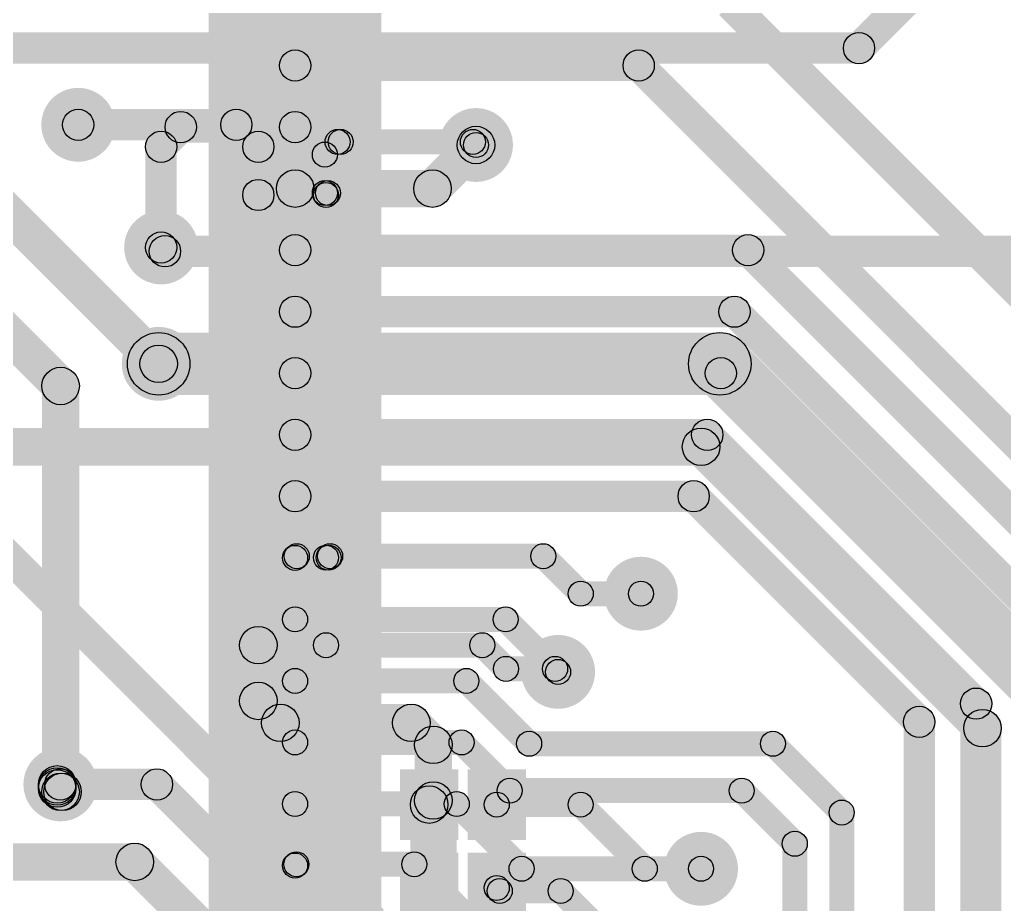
# Model space of a CAD drawing. Header units: millimetres. Extents: x -1.37 to 1.18, y -0.07 to 2.63.
# Drawn here: x 0.223 to 0.538, y 1.0056 to 1.2886 of the extents above; entities that cross this region are included whole.
import ezdxf

# ---------------------------------------------------------------- set-up
doc = ezdxf.new("R2010")
doc.units = ezdxf.units.MM
doc.header["$MEASUREMENT"] = 0
for name, color, linetype in [('BottomLayer', 5, 'Continuous'), ('BottomPaste', 16, 'Continuous'), ('BottomSolder', 6, 'Continuous'), ('TopLayer', 1, 'Continuous'), ('TopPaste', 8, 'Continuous'), ('TopSolder', 216, 'Continuous'), ('ViaHoleLayer', 16, 'Continuous')]:
    doc.layers.add(name, color=color, linetype=linetype)

# ---------------------------------------------------------------- blocks, each defined once
blk = doc.blocks.new('R___0201_B_15')
at = {"layer": 'BottomLayer'}
for points in [[(-0.01614, 0.00728), (-0.00551, 0.00728), (-0.00551, -0.00728), (-0.01614, -0.00728)], [(0.00551, 0.00728), (0.01614, 0.00728), (0.01614, -0.00728), (0.00551, -0.00728)]]:
    blk.add_hatch(color=5, dxfattribs=at).paths.add_polyline_path(points)
at = {"layer": 'BottomPaste'}
for points in [[(-0.01614, 0.00728), (-0.00551, 0.00728), (-0.00551, -0.00728), (-0.01614, -0.00728)], [(0.00551, 0.00728), (0.01614, 0.00728), (0.01614, -0.00728), (0.00551, -0.00728)]]:
    blk.add_hatch(color=16, dxfattribs=at).paths.add_polyline_path(points)
at = {"layer": 'BottomSolder'}
for points in [[(-0.02014, 0.01128), (-0.00151, 0.01128), (-0.00151, -0.01128), (-0.02014, -0.01128)], [(0.00151, 0.01128), (0.02014, 0.01128), (0.02014, -0.01128), (0.00151, -0.01128)]]:
    blk.add_hatch(color=6, dxfattribs=at).paths.add_polyline_path(points)
blk = doc.blocks.new('R___0201_B_17')
at = {"layer": 'BottomLayer'}
for points in [[(-0.01614, 0.00728), (-0.00551, 0.00728), (-0.00551, -0.00728), (-0.01614, -0.00728)], [(0.00551, 0.00728), (0.01614, 0.00728), (0.01614, -0.00728), (0.00551, -0.00728)]]:
    blk.add_hatch(color=5, dxfattribs=at).paths.add_polyline_path(points)
at = {"layer": 'BottomPaste'}
for points in [[(-0.01614, 0.00728), (-0.00551, 0.00728), (-0.00551, -0.00728), (-0.01614, -0.00728)], [(0.00551, 0.00728), (0.01614, 0.00728), (0.01614, -0.00728), (0.00551, -0.00728)]]:
    blk.add_hatch(color=16, dxfattribs=at).paths.add_polyline_path(points)
at = {"layer": 'BottomSolder'}
for points in [[(-0.02014, 0.01128), (-0.00151, 0.01128), (-0.00151, -0.01128), (-0.02014, -0.01128)], [(0.00151, 0.01128), (0.02014, 0.01128), (0.02014, -0.01128), (0.00151, -0.01128)]]:
    blk.add_hatch(color=6, dxfattribs=at).paths.add_polyline_path(points)
blk = doc.blocks.new('R___0201_B_21')
at = {"layer": 'BottomLayer'}
for points in [[(-0.01614, 0.00728), (-0.00551, 0.00728), (-0.00551, -0.00728), (-0.01614, -0.00728)], [(0.00551, 0.00728), (0.01614, 0.00728), (0.01614, -0.00728), (0.00551, -0.00728)]]:
    blk.add_hatch(color=5, dxfattribs=at).paths.add_polyline_path(points)
at = {"layer": 'BottomPaste'}
for points in [[(-0.01614, 0.00728), (-0.00551, 0.00728), (-0.00551, -0.00728), (-0.01614, -0.00728)], [(0.00551, 0.00728), (0.01614, 0.00728), (0.01614, -0.00728), (0.00551, -0.00728)]]:
    blk.add_hatch(color=16, dxfattribs=at).paths.add_polyline_path(points)
at = {"layer": 'BottomSolder'}
for points in [[(-0.02014, 0.01128), (-0.00151, 0.01128), (-0.00151, -0.01128), (-0.02014, -0.01128)], [(0.00151, 0.01128), (0.02014, 0.01128), (0.02014, -0.01128), (0.00151, -0.01128)]]:
    blk.add_hatch(color=6, dxfattribs=at).paths.add_polyline_path(points)
blk = doc.blocks.new('R___0201_B_23')
at = {"layer": 'BottomLayer'}
for points in [[(-0.01614, 0.00728), (-0.00551, 0.00728), (-0.00551, -0.00728), (-0.01614, -0.00728)], [(0.00551, 0.00728), (0.01614, 0.00728), (0.01614, -0.00728), (0.00551, -0.00728)]]:
    blk.add_hatch(color=5, dxfattribs=at).paths.add_polyline_path(points)
at = {"layer": 'BottomPaste'}
for points in [[(-0.01614, 0.00728), (-0.00551, 0.00728), (-0.00551, -0.00728), (-0.01614, -0.00728)], [(0.00551, 0.00728), (0.01614, 0.00728), (0.01614, -0.00728), (0.00551, -0.00728)]]:
    blk.add_hatch(color=16, dxfattribs=at).paths.add_polyline_path(points)
at = {"layer": 'BottomSolder'}
for points in [[(-0.02014, 0.01128), (-0.00151, 0.01128), (-0.00151, -0.01128), (-0.02014, -0.01128)], [(0.00151, 0.01128), (0.02014, 0.01128), (0.02014, -0.01128), (0.00151, -0.01128)]]:
    blk.add_hatch(color=6, dxfattribs=at).paths.add_polyline_path(points)
blk = doc.blocks.new('R___0201_B_43')
at = {"layer": 'BottomLayer'}
for points in [[(-0.01614, 0.00728), (-0.00551, 0.00728), (-0.00551, -0.00728), (-0.01614, -0.00728)], [(0.00551, 0.00728), (0.01614, 0.00728), (0.01614, -0.00728), (0.00551, -0.00728)]]:
    blk.add_hatch(color=5, dxfattribs=at).paths.add_polyline_path(points)
at = {"layer": 'BottomPaste'}
for points in [[(-0.01614, 0.00728), (-0.00551, 0.00728), (-0.00551, -0.00728), (-0.01614, -0.00728)], [(0.00551, 0.00728), (0.01614, 0.00728), (0.01614, -0.00728), (0.00551, -0.00728)]]:
    blk.add_hatch(color=16, dxfattribs=at).paths.add_polyline_path(points)
at = {"layer": 'BottomSolder'}
for points in [[(-0.02014, 0.01128), (-0.00151, 0.01128), (-0.00151, -0.01128), (-0.02014, -0.01128)], [(0.00151, 0.01128), (0.02014, 0.01128), (0.02014, -0.01128), (0.00151, -0.01128)]]:
    blk.add_hatch(color=6, dxfattribs=at).paths.add_polyline_path(points)
blk = doc.blocks.new('LQFP_100_78')
at = {"layer": 'TopLayer'}
for points in [[(0.2815, 0.16339), (0.32874, 0.16339), (0.32874, 0.15157), (0.2815, 0.15157)], [(0.2815, 0.1437), (0.32874, 0.1437), (0.32874, 0.13189), (0.2815, 0.13189)], [(0.2815, 0.12402), (0.32874, 0.12402), (0.32874, 0.1122), (0.2815, 0.1122)], [(0.2815, 0.10433), (0.32874, 0.10433), (0.32874, 0.09252), (0.2815, 0.09252)], [(0.2815, 0.08465), (0.32874, 0.08465), (0.32874, 0.07283), (0.2815, 0.07283)], [(0.2815, 0.06496), (0.32874, 0.06496), (0.32874, 0.05315), (0.2815, 0.05315)], [(0.2815, 0.04528), (0.32874, 0.04528), (0.32874, 0.03346), (0.2815, 0.03346)], [(0.2815, 0.02559), (0.32874, 0.02559), (0.32874, 0.01378), (0.2815, 0.01378)], [(0.2815, 0.00591), (0.32874, 0.00591), (0.32874, -0.00591), (0.2815, -0.00591)], [(0.2815, -0.01378), (0.32874, -0.01378), (0.32874, -0.02559), (0.2815, -0.02559)], [(0.2815, -0.03346), (0.32874, -0.03346), (0.32874, -0.04528), (0.2815, -0.04528)], [(0.2815, -0.05315), (0.32874, -0.05315), (0.32874, -0.06496), (0.2815, -0.06496)], [(0.2815, -0.07283), (0.32874, -0.07283), (0.32874, -0.08465), (0.2815, -0.08465)], [(0.2815, -0.09252), (0.32874, -0.09252), (0.32874, -0.10433), (0.2815, -0.10433)], [(0.2815, -0.1122), (0.32874, -0.1122), (0.32874, -0.12402), (0.2815, -0.12402)]]:
    blk.add_hatch(color=1, dxfattribs=at).paths.add_polyline_path(points)
at = {"layer": 'TopPaste'}
for points in [[(0.2815, 0.16339), (0.32874, 0.16339), (0.32874, 0.15157), (0.2815, 0.15157)], [(0.2815, 0.1437), (0.32874, 0.1437), (0.32874, 0.13189), (0.2815, 0.13189)], [(0.2815, 0.12402), (0.32874, 0.12402), (0.32874, 0.1122), (0.2815, 0.1122)], [(0.2815, 0.10433), (0.32874, 0.10433), (0.32874, 0.09252), (0.2815, 0.09252)], [(0.2815, 0.08465), (0.32874, 0.08465), (0.32874, 0.07283), (0.2815, 0.07283)], [(0.2815, 0.06496), (0.32874, 0.06496), (0.32874, 0.05315), (0.2815, 0.05315)], [(0.2815, 0.04528), (0.32874, 0.04528), (0.32874, 0.03346), (0.2815, 0.03346)], [(0.2815, 0.02559), (0.32874, 0.02559), (0.32874, 0.01378), (0.2815, 0.01378)], [(0.2815, 0.00591), (0.32874, 0.00591), (0.32874, -0.00591), (0.2815, -0.00591)], [(0.2815, -0.01378), (0.32874, -0.01378), (0.32874, -0.02559), (0.2815, -0.02559)], [(0.2815, -0.03346), (0.32874, -0.03346), (0.32874, -0.04528), (0.2815, -0.04528)], [(0.2815, -0.05315), (0.32874, -0.05315), (0.32874, -0.06496), (0.2815, -0.06496)], [(0.2815, -0.07283), (0.32874, -0.07283), (0.32874, -0.08465), (0.2815, -0.08465)], [(0.2815, -0.09252), (0.32874, -0.09252), (0.32874, -0.10433), (0.2815, -0.10433)], [(0.2815, -0.1122), (0.32874, -0.1122), (0.32874, -0.12402), (0.2815, -0.12402)]]:
    blk.add_hatch(color=8, dxfattribs=at).paths.add_polyline_path(points)
at = {"layer": 'TopSolder'}
for points in [[(0.2775, 0.16739), (0.33274, 0.16739), (0.33274, 0.14757), (0.2775, 0.14757)], [(0.2775, 0.1477), (0.33274, 0.1477), (0.33274, 0.12789), (0.2775, 0.12789)], [(0.2775, 0.12802), (0.33274, 0.12802), (0.33274, 0.1082), (0.2775, 0.1082)], [(0.2775, 0.10833), (0.33274, 0.10833), (0.33274, 0.08852), (0.2775, 0.08852)], [(0.2775, 0.08865), (0.33274, 0.08865), (0.33274, 0.06883), (0.2775, 0.06883)], [(0.2775, 0.06896), (0.33274, 0.06896), (0.33274, 0.04915), (0.2775, 0.04915)], [(0.2775, 0.04928), (0.33274, 0.04928), (0.33274, 0.02946), (0.2775, 0.02946)], [(0.2775, 0.02959), (0.33274, 0.02959), (0.33274, 0.00978), (0.2775, 0.00978)], [(0.2775, 0.00991), (0.33274, 0.00991), (0.33274, -0.00991), (0.2775, -0.00991)], [(0.2775, -0.00978), (0.33274, -0.00978), (0.33274, -0.02959), (0.2775, -0.02959)], [(0.2775, -0.02946), (0.33274, -0.02946), (0.33274, -0.04928), (0.2775, -0.04928)], [(0.2775, -0.04915), (0.33274, -0.04915), (0.33274, -0.06896), (0.2775, -0.06896)], [(0.2775, -0.06883), (0.33274, -0.06883), (0.33274, -0.08865), (0.2775, -0.08865)], [(0.2775, -0.08852), (0.33274, -0.08852), (0.33274, -0.10833), (0.2775, -0.10833)], [(0.2775, -0.1082), (0.33274, -0.1082), (0.33274, -0.12802), (0.2775, -0.12802)], [(0.2775, -0.12789), (0.33274, -0.12789), (0.33274, -0.1477), (0.2775, -0.1477)]]:
    blk.add_hatch(color=216, dxfattribs=at).paths.add_polyline_path(points)

msp = doc.modelspace()

# ---------------------------------------------------------------- hatches: boundary and pattern name
at = {"layer": 'BottomLayer'}
for points in [[(0.49506, 1.27599), (0.48799, 1.28306), (0.51429, 1.30936), (0.52136, 1.30229)], [(0.16553, 1.27453), (0.16553, 1.28453), (0.49153, 1.28453), (0.49153, 1.27453)], [(0.24172, 1.25), (0.24172, 1.26), (0.29232, 1.26), (0.29232, 1.25)], [(0.28878, 1.25146), (0.29585, 1.25854), (0.30288, 1.25151), (0.29581, 1.24443)], [(0.32346, 1.24264), (0.3178, 1.2483), (0.32186, 1.25236), (0.32751, 1.2467)], [(0.32569, 1.24553), (0.32569, 1.25353), (0.368, 1.25353), (0.368, 1.24553)], [(0.36517, 1.2467), (0.37083, 1.25236), (0.37183, 1.25136), (0.36617, 1.2457)], [(0.30435, 1.23253), (0.29435, 1.23253), (0.29435, 1.24797), (0.30435, 1.24797)], [(0.32463, 1.23316), (0.31663, 1.23316), (0.31663, 1.24547), (0.32463, 1.24547)], [(0.32383, 1.2297), (0.31817, 1.23536), (0.3188, 1.23598), (0.32446, 1.23033)], [(0.2647, 1.21223), (0.27177, 1.2193), (0.27301, 1.21806), (0.26594, 1.21099)], [(0.26947, 1.20953), (0.26947, 1.21953), (0.56315, 1.21953), (0.56315, 1.20953)], [(0.26747, 1.16853), (0.26747, 1.18853), (0.447, 1.18853), (0.447, 1.16853)], [(0.43993, 1.17146), (0.45407, 1.1856), (0.57307, 1.0666), (0.55893, 1.05246)], [(0.19, 1.146), (0.19, 1.158), (0.441, 1.158), (0.441, 1.146)], [(0.43676, 1.14776), (0.44524, 1.15624), (0.53527, 1.06622), (0.52678, 1.05773)], [(0.19883, 1.13046), (0.2059, 1.13754), (0.33954, 1.0039), (0.33246, 0.99683)], [(0.286, 1.07853), (0.30817, 1.07853), (0.30817, 1.129), (0.286, 1.129)], [(0.32467, 1.1137), (0.31901, 1.11936), (0.31949, 1.11983), (0.32514, 1.11417)], [(0.321, 1.11253), (0.321, 1.12053), (0.32184, 1.12053), (0.32184, 1.11253)], [(0.32231, 1.113), (0.32231, 1.121), (0.39052, 1.121), (0.39052, 1.113)], [(0.38769, 1.11417), (0.39335, 1.11983), (0.40535, 1.10783), (0.39969, 1.10217)], [(0.40252, 1.101), (0.40252, 1.109), (0.42176, 1.109), (0.42176, 1.101)], [(0.321, 1.08453), (0.321, 1.09253), (0.371, 1.09253), (0.371, 1.08453)], [(0.36817, 1.0857), (0.37383, 1.09136), (0.3814, 1.08379), (0.37574, 1.07813)], [(0.30535, 1.0707), (0.29335, 1.0707), (0.29335, 1.08853), (0.30535, 1.08853)], [(0.37857, 1.07696), (0.37857, 1.08496), (0.3943, 1.08496), (0.3943, 1.07696)], [(0.39147, 1.07813), (0.39713, 1.08379), (0.3981, 1.08282), (0.39244, 1.07716)], [(0.2951, 1.06646), (0.30359, 1.07494), (0.31062, 1.06791), (0.30213, 1.05943)], [(0.30638, 1.05767), (0.30638, 1.06967), (0.34831, 1.06967), (0.34831, 1.05767)], [(0.34406, 1.05943), (0.35255, 1.06791), (0.35958, 1.06088), (0.35109, 1.0524)], [(0.53703, 0.419), (0.52503, 0.419), (0.52503, 1.06197), (0.53703, 1.06197)], [(0.36133, 1.03886), (0.34933, 1.03886), (0.34933, 1.05664), (0.36133, 1.05664)], [(0.23076, 1.03908), (0.23924, 1.04756), (0.24095, 1.04586), (0.23246, 1.03737)], [(0.236, 1.039), (0.236, 1.049), (0.26691, 1.049), (0.26691, 1.039)], [(0.26338, 1.04046), (0.27045, 1.04754), (0.32122, 0.99676), (0.31415, 0.98969)], [(0.348, 0.943), (0.36283, 0.943), (0.36283, 1.04753), (0.348, 1.04753)], [(0.241, 1.04332), (0.229, 1.04332), (0.229, 1.044), (0.241, 1.044)], [(0.35824, 1.03329), (0.34976, 1.04177), (0.35109, 1.04311), (0.35958, 1.03462)], [(0.37565, 1.03353), (0.37565, 1.04153), (0.40247, 1.04153), (0.40247, 1.03353)], [(0.39964, 1.0347), (0.4053, 1.04036), (0.42583, 1.01983), (0.42017, 1.01417)], [(0.21581, 1.01319), (0.21581, 1.02519), (0.25981, 1.02519), (0.25981, 1.01319)], [(0.25557, 1.01495), (0.26405, 1.02343), (0.29743, 0.99005), (0.28895, 0.98157)], [(0.423, 1.013), (0.423, 1.021), (0.441, 1.021), (0.441, 1.013)], [(0.37283, 1.00803), (0.37848, 1.01369), (0.37943, 1.01274), (0.37377, 1.00709)], [(0.3766, 1.00591), (0.3766, 1.01391), (0.39609, 1.01391), (0.39609, 1.00591)], [(0.39326, 1.00709), (0.39891, 1.01274), (0.42283, 0.98883), (0.41717, 0.98317)]]:
    msp.add_hatch(color=5, dxfattribs=at).paths.add_polyline_path(points)
h = msp.add_hatch(color=5, dxfattribs=at)
edge = h.paths.add_edge_path()
edge.add_arc((0.49153, 1.27953), 0.005, 0, 360)
h = msp.add_hatch(color=5, dxfattribs=at)
edge = h.paths.add_edge_path()
edge.add_arc((0.49153, 1.27953), 0.005, 0, 360)
h = msp.add_hatch(color=5, dxfattribs=at)
edge = h.paths.add_edge_path()
edge.add_arc((0.24172, 1.255), 0.01181, 0, 360)
h = msp.add_hatch(color=5, dxfattribs=at)
edge = h.paths.add_edge_path()
edge.add_arc((0.369, 1.24853), 0.01181, 0, 360)
h = msp.add_hatch(color=5, dxfattribs=at)
edge = h.paths.add_edge_path()
edge.add_arc((0.24172, 1.255), 0.005, 0, 360)
h = msp.add_hatch(color=5, dxfattribs=at)
edge = h.paths.add_edge_path()
edge.add_arc((0.29232, 1.255), 0.005, 0, 360)
h = msp.add_hatch(color=5, dxfattribs=at)
edge = h.paths.add_edge_path()
edge.add_arc((0.29232, 1.255), 0.005, 0, 360)
h = msp.add_hatch(color=5, dxfattribs=at)
edge = h.paths.add_edge_path()
edge.add_arc((0.29935, 1.24797), 0.005, 0, 360)
h = msp.add_hatch(color=5, dxfattribs=at)
edge = h.paths.add_edge_path()
edge.add_arc((0.29935, 1.24797), 0.005, 0, 360)
h = msp.add_hatch(color=5, dxfattribs=at)
edge = h.paths.add_edge_path()
edge.add_arc((0.32469, 1.24953), 0.004, 0, 360)
h = msp.add_hatch(color=5, dxfattribs=at)
edge = h.paths.add_edge_path()
edge.add_arc((0.32569, 1.24953), 0.004, 0, 360)
h = msp.add_hatch(color=5, dxfattribs=at)
edge = h.paths.add_edge_path()
edge.add_arc((0.368, 1.24953), 0.004, 0, 360)
h = msp.add_hatch(color=5, dxfattribs=at)
edge = h.paths.add_edge_path()
edge.add_arc((0.368, 1.24953), 0.004, 0, 360)
h = msp.add_hatch(color=5, dxfattribs=at)
edge = h.paths.add_edge_path()
edge.add_arc((0.369, 1.24853), 0.004, 0, 360)
h = msp.add_hatch(color=5, dxfattribs=at)
edge = h.paths.add_edge_path()
edge.add_arc((0.32063, 1.24547), 0.004, 0, 360)
h = msp.add_hatch(color=5, dxfattribs=at)
edge = h.paths.add_edge_path()
edge.add_arc((0.32063, 1.24547), 0.004, 0, 360)
h = msp.add_hatch(color=5, dxfattribs=at)
edge = h.paths.add_edge_path()
edge.add_arc((0.29935, 1.23253), 0.005, 0, 360)
h = msp.add_hatch(color=5, dxfattribs=at)
edge = h.paths.add_edge_path()
edge.add_arc((0.32063, 1.23316), 0.004, 0, 360)
h = msp.add_hatch(color=5, dxfattribs=at)
edge = h.paths.add_edge_path()
edge.add_arc((0.321, 1.23253), 0.004, 0, 360)
h = msp.add_hatch(color=5, dxfattribs=at)
edge = h.paths.add_edge_path()
edge.add_arc((0.32163, 1.23316), 0.004, 0, 360)
h = msp.add_hatch(color=5, dxfattribs=at)
edge = h.paths.add_edge_path()
edge.add_arc((0.26824, 1.21576), 0.01181, 0, 360)
h = msp.add_hatch(color=5, dxfattribs=at)
edge = h.paths.add_edge_path()
edge.add_arc((0.26824, 1.21576), 0.005, 0, 360)
h = msp.add_hatch(color=5, dxfattribs=at)
edge = h.paths.add_edge_path()
edge.add_arc((0.26947, 1.21453), 0.005, 0, 360)
h = msp.add_hatch(color=5, dxfattribs=at)
edge = h.paths.add_edge_path()
edge.add_arc((0.26947, 1.21453), 0.005, 0, 360)
h = msp.add_hatch(color=5, dxfattribs=at)
edge = h.paths.add_edge_path()
edge.add_arc((0.26747, 1.17853), 0.01181, 0, 360)
h = msp.add_hatch(color=5, dxfattribs=at)
edge = h.paths.add_edge_path()
edge.add_arc((0.26747, 1.17853), 0.01, 0, 360)
h = msp.add_hatch(color=5, dxfattribs=at)
edge = h.paths.add_edge_path()
edge.add_arc((0.447, 1.17853), 0.01, 0, 360)
h = msp.add_hatch(color=5, dxfattribs=at)
edge = h.paths.add_edge_path()
edge.add_arc((0.447, 1.17853), 0.01, 0, 360)
h = msp.add_hatch(color=5, dxfattribs=at)
edge = h.paths.add_edge_path()
edge.add_arc((0.441, 1.152), 0.006, 0, 360)
h = msp.add_hatch(color=5, dxfattribs=at)
edge = h.paths.add_edge_path()
edge.add_arc((0.441, 1.152), 0.006, 0, 360)
h = msp.add_hatch(color=5, dxfattribs=at)
edge = h.paths.add_edge_path()
edge.add_arc((0.321, 1.11653), 0.004, 0, 360)
h = msp.add_hatch(color=5, dxfattribs=at)
edge = h.paths.add_edge_path()
edge.add_arc((0.32184, 1.11653), 0.004, 0, 360)
h = msp.add_hatch(color=5, dxfattribs=at)
edge = h.paths.add_edge_path()
edge.add_arc((0.32184, 1.11653), 0.004, 0, 360)
h = msp.add_hatch(color=5, dxfattribs=at)
edge = h.paths.add_edge_path()
edge.add_arc((0.32231, 1.117), 0.004, 0, 360)
h = msp.add_hatch(color=5, dxfattribs=at)
edge = h.paths.add_edge_path()
edge.add_arc((0.32231, 1.117), 0.004, 0, 360)
h = msp.add_hatch(color=5, dxfattribs=at)
edge = h.paths.add_edge_path()
edge.add_arc((0.39052, 1.117), 0.004, 0, 360)
h = msp.add_hatch(color=5, dxfattribs=at)
edge = h.paths.add_edge_path()
edge.add_arc((0.39052, 1.117), 0.004, 0, 360)
h = msp.add_hatch(color=5, dxfattribs=at)
edge = h.paths.add_edge_path()
edge.add_arc((0.42176, 1.105), 0.01181, 0, 360)
h = msp.add_hatch(color=5, dxfattribs=at)
edge = h.paths.add_edge_path()
edge.add_arc((0.40252, 1.105), 0.004, 0, 360)
h = msp.add_hatch(color=5, dxfattribs=at)
edge = h.paths.add_edge_path()
edge.add_arc((0.40252, 1.105), 0.004, 0, 360)
h = msp.add_hatch(color=5, dxfattribs=at)
edge = h.paths.add_edge_path()
edge.add_arc((0.42176, 1.105), 0.004, 0, 360)
h = msp.add_hatch(color=5, dxfattribs=at)
edge = h.paths.add_edge_path()
edge.add_arc((0.29935, 1.08853), 0.006, 0, 360)
h = msp.add_hatch(color=5, dxfattribs=at)
edge = h.paths.add_edge_path()
edge.add_arc((0.321, 1.08853), 0.004, 0, 360)
h = msp.add_hatch(color=5, dxfattribs=at)
edge = h.paths.add_edge_path()
edge.add_arc((0.371, 1.08853), 0.004, 0, 360)
h = msp.add_hatch(color=5, dxfattribs=at)
edge = h.paths.add_edge_path()
edge.add_arc((0.371, 1.08853), 0.004, 0, 360)
h = msp.add_hatch(color=5, dxfattribs=at)
edge = h.paths.add_edge_path()
edge.add_arc((0.39527, 1.07999), 0.01181, 0, 360)
h = msp.add_hatch(color=5, dxfattribs=at)
edge = h.paths.add_edge_path()
edge.add_arc((0.37857, 1.08096), 0.004, 0, 360)
h = msp.add_hatch(color=5, dxfattribs=at)
edge = h.paths.add_edge_path()
edge.add_arc((0.37857, 1.08096), 0.004, 0, 360)
h = msp.add_hatch(color=5, dxfattribs=at)
edge = h.paths.add_edge_path()
edge.add_arc((0.3943, 1.08096), 0.004, 0, 360)
h = msp.add_hatch(color=5, dxfattribs=at)
edge = h.paths.add_edge_path()
edge.add_arc((0.3943, 1.08096), 0.004, 0, 360)
h = msp.add_hatch(color=5, dxfattribs=at)
edge = h.paths.add_edge_path()
edge.add_arc((0.39527, 1.07999), 0.004, 0, 360)
h = msp.add_hatch(color=5, dxfattribs=at)
edge = h.paths.add_edge_path()
edge.add_arc((0.29935, 1.0707), 0.006, 0, 360)
h = msp.add_hatch(color=5, dxfattribs=at)
edge = h.paths.add_edge_path()
edge.add_arc((0.29935, 1.0707), 0.006, 0, 360)
h = msp.add_hatch(color=5, dxfattribs=at)
edge = h.paths.add_edge_path()
edge.add_arc((0.30638, 1.06367), 0.006, 0, 360)
h = msp.add_hatch(color=5, dxfattribs=at)
edge = h.paths.add_edge_path()
edge.add_arc((0.30638, 1.06367), 0.006, 0, 360)
h = msp.add_hatch(color=5, dxfattribs=at)
edge = h.paths.add_edge_path()
edge.add_arc((0.34831, 1.06367), 0.006, 0, 360)
h = msp.add_hatch(color=5, dxfattribs=at)
edge = h.paths.add_edge_path()
edge.add_arc((0.34831, 1.06367), 0.006, 0, 360)
h = msp.add_hatch(color=5, dxfattribs=at)
edge = h.paths.add_edge_path()
edge.add_arc((0.53103, 1.06197), 0.006, 0, 360)
h = msp.add_hatch(color=5, dxfattribs=at)
edge = h.paths.add_edge_path()
edge.add_arc((0.53103, 1.06197), 0.006, 0, 360)
h = msp.add_hatch(color=5, dxfattribs=at)
edge = h.paths.add_edge_path()
edge.add_arc((0.35533, 1.05664), 0.006, 0, 360)
h = msp.add_hatch(color=5, dxfattribs=at)
edge = h.paths.add_edge_path()
edge.add_arc((0.35533, 1.05664), 0.006, 0, 360)
h = msp.add_hatch(color=5, dxfattribs=at)
edge = h.paths.add_edge_path()
edge.add_arc((0.236, 1.044), 0.01181, 0, 360)
h = msp.add_hatch(color=5, dxfattribs=at)
edge = h.paths.add_edge_path()
edge.add_arc((0.235, 1.044), 0.006, 0, 360)
h = msp.add_hatch(color=5, dxfattribs=at)
edge = h.paths.add_edge_path()
edge.add_arc((0.235, 1.04332), 0.006, 0, 360)
h = msp.add_hatch(color=5, dxfattribs=at)
edge = h.paths.add_edge_path()
edge.add_arc((0.235, 1.04332), 0.006, 0, 360)
h = msp.add_hatch(color=5, dxfattribs=at)
edge = h.paths.add_edge_path()
edge.add_arc((0.2367, 1.04162), 0.006, 0, 360)
h = msp.add_hatch(color=5, dxfattribs=at)
edge = h.paths.add_edge_path()
edge.add_arc((0.236, 1.044), 0.005, 0, 360)
h = msp.add_hatch(color=5, dxfattribs=at)
edge = h.paths.add_edge_path()
edge.add_arc((0.26691, 1.044), 0.005, 0, 360)
h = msp.add_hatch(color=5, dxfattribs=at)
edge = h.paths.add_edge_path()
edge.add_arc((0.26691, 1.044), 0.005, 0, 360)
h = msp.add_hatch(color=5, dxfattribs=at)
edge = h.paths.add_edge_path()
edge.add_arc((0.354, 1.03753), 0.006, 0, 360)
h = msp.add_hatch(color=5, dxfattribs=at)
edge = h.paths.add_edge_path()
edge.add_arc((0.35533, 1.03886), 0.006, 0, 360)
h = msp.add_hatch(color=5, dxfattribs=at)
edge = h.paths.add_edge_path()
edge.add_arc((0.35533, 1.03886), 0.006, 0, 360)
h = msp.add_hatch(color=5, dxfattribs=at)
edge = h.paths.add_edge_path()
edge.add_arc((0.37565, 1.03753), 0.004, 0, 360)
h = msp.add_hatch(color=5, dxfattribs=at)
edge = h.paths.add_edge_path()
edge.add_arc((0.40247, 1.03753), 0.004, 0, 360)
h = msp.add_hatch(color=5, dxfattribs=at)
edge = h.paths.add_edge_path()
edge.add_arc((0.40247, 1.03753), 0.004, 0, 360)
h = msp.add_hatch(color=5, dxfattribs=at)
edge = h.paths.add_edge_path()
edge.add_arc((0.441, 1.017), 0.01181, 0, 360)
h = msp.add_hatch(color=5, dxfattribs=at)
edge = h.paths.add_edge_path()
edge.add_arc((0.25981, 1.01919), 0.006, 0, 360)
h = msp.add_hatch(color=5, dxfattribs=at)
edge = h.paths.add_edge_path()
edge.add_arc((0.25981, 1.01919), 0.006, 0, 360)
h = msp.add_hatch(color=5, dxfattribs=at)
edge = h.paths.add_edge_path()
edge.add_arc((0.423, 1.017), 0.004, 0, 360)
h = msp.add_hatch(color=5, dxfattribs=at)
edge = h.paths.add_edge_path()
edge.add_arc((0.423, 1.017), 0.004, 0, 360)
h = msp.add_hatch(color=5, dxfattribs=at)
edge = h.paths.add_edge_path()
edge.add_arc((0.441, 1.017), 0.004, 0, 360)
h = msp.add_hatch(color=5, dxfattribs=at)
edge = h.paths.add_edge_path()
edge.add_arc((0.37565, 1.01086), 0.004, 0, 360)
h = msp.add_hatch(color=5, dxfattribs=at)
edge = h.paths.add_edge_path()
edge.add_arc((0.3766, 1.00991), 0.004, 0, 360)
h = msp.add_hatch(color=5, dxfattribs=at)
edge = h.paths.add_edge_path()
edge.add_arc((0.3766, 1.00991), 0.004, 0, 360)
h = msp.add_hatch(color=5, dxfattribs=at)
edge = h.paths.add_edge_path()
edge.add_arc((0.39609, 1.00991), 0.004, 0, 360)
h = msp.add_hatch(color=5, dxfattribs=at)
edge = h.paths.add_edge_path()
edge.add_arc((0.39609, 1.00991), 0.004, 0, 360)
at = {"layer": 'TopLayer'}
for points in [[(0.44683, 1.2901), (0.4539, 1.29717), (0.56454, 1.18654), (0.55746, 1.17946)], [(0.31112, 1.26895), (0.31112, 1.27895), (0.42105, 1.27895), (0.42105, 1.26895)], [(0.41751, 1.27042), (0.42458, 1.27749), (0.64654, 1.05554), (0.63946, 1.04846)], [(0.27177, 1.24445), (0.2647, 1.25152), (0.27098, 1.2578), (0.27806, 1.25073)], [(0.27452, 1.24927), (0.27452, 1.25927), (0.31112, 1.25927), (0.31112, 1.24927)], [(0.3593, 1.23034), (0.35081, 1.23883), (0.36476, 1.25277), (0.37324, 1.24429)], [(0.27324, 1.21576), (0.26324, 1.21576), (0.26324, 1.24798), (0.27324, 1.24798)], [(0.19861, 1.23891), (0.20709, 1.24739), (0.27171, 1.18277), (0.26323, 1.17429)], [(0.31112, 1.22858), (0.31112, 1.24058), (0.35506, 1.24058), (0.35506, 1.22858)], [(0.17892, 1.22012), (0.18741, 1.22861), (0.24033, 1.17568), (0.23185, 1.1672)], [(0.31112, 1.2099), (0.31112, 1.2199), (0.45606, 1.2199), (0.45606, 1.2099)], [(0.45252, 1.21136), (0.4596, 1.21843), (0.6483, 1.02972), (0.64123, 1.02265)], [(0.31112, 1.19021), (0.31112, 1.20021), (0.4517, 1.20021), (0.4517, 1.19021)], [(0.44817, 1.19168), (0.45524, 1.19875), (0.64192, 1.01206), (0.63485, 1.00499)], [(0.31112, 1.17053), (0.31112, 1.18053), (0.44735, 1.18053), (0.44735, 1.17053)], [(0.44381, 1.17199), (0.45088, 1.17906), (0.56054, 1.06941), (0.55346, 1.06234)], [(0.24209, 1.04162), (0.23009, 1.04162), (0.23009, 1.17144), (0.24209, 1.17144)], [(0.31112, 1.15084), (0.31112, 1.16084), (0.44299, 1.16084), (0.44299, 1.15084)], [(0.43946, 1.15231), (0.44653, 1.15938), (0.53254, 1.07337), (0.52546, 1.0663)], [(0.31112, 1.13116), (0.31112, 1.14116), (0.43863, 1.14116), (0.43863, 1.13116)], [(0.4351, 1.13262), (0.44217, 1.13969), (0.51435, 1.06752), (0.50728, 1.06045)], [(0.31395, 1.11364), (0.30829, 1.1193), (0.30882, 1.11983), (0.31447, 1.11417)], [(0.31165, 1.113), (0.31165, 1.121), (0.39052, 1.121), (0.39052, 1.113)], [(0.38769, 1.11417), (0.39335, 1.11983), (0.40535, 1.10783), (0.39969, 1.10217)], [(0.40252, 1.101), (0.40252, 1.109), (0.42176, 1.109), (0.42176, 1.101)], [(0.31112, 1.09279), (0.31112, 1.10079), (0.37847, 1.10079), (0.37847, 1.09279)], [(0.37564, 1.09396), (0.3813, 1.09962), (0.3981, 1.08282), (0.39244, 1.07716)], [(0.39527, 1.07599), (0.39527, 1.08399), (0.39527, 1.08399), (0.39527, 1.07599)], [(0.31112, 1.0731), (0.31112, 1.0811), (0.3659, 1.0811), (0.3659, 1.0731)], [(0.36307, 1.07427), (0.36873, 1.07993), (0.38883, 1.05983), (0.38317, 1.05417)], [(0.534, 0.904), (0.524, 0.904), (0.524, 1.06983), (0.534, 1.06983)], [(0.51581, 0.92581), (0.50581, 0.92581), (0.50581, 1.06398), (0.51581, 1.06398)], [(0.31112, 1.05342), (0.31112, 1.06142), (0.36437, 1.06142), (0.36437, 1.05342)], [(0.36154, 1.05459), (0.3672, 1.06025), (0.38262, 1.04483), (0.37696, 1.03917)], [(0.386, 1.053), (0.386, 1.061), (0.464, 1.061), (0.464, 1.053)], [(0.46117, 1.05417), (0.46683, 1.05983), (0.48883, 1.03783), (0.48317, 1.03217)], [(0.23076, 1.03846), (0.23924, 1.04695), (0.24033, 1.04586), (0.23185, 1.03737)], [(0.37979, 1.038), (0.37979, 1.046), (0.454, 1.046), (0.454, 1.038)], [(0.241, 1.0427), (0.229, 1.0427), (0.229, 1.044), (0.241, 1.044)], [(0.45117, 1.03917), (0.45683, 1.04483), (0.47383, 1.02783), (0.46817, 1.02217)], [(0.31112, 1.03373), (0.31112, 1.04173), (0.36284, 1.04173), (0.36284, 1.03373)], [(0.36001, 1.0349), (0.36567, 1.04056), (0.3864, 1.01983), (0.38075, 1.01417)], [(0.49, 0.935), (0.482, 0.935), (0.482, 1.035), (0.49, 1.035)], [(0.475, 0.947), (0.467, 0.947), (0.467, 1.025), (0.475, 1.025)], [(0.31395, 1.01522), (0.30829, 1.02088), (0.30869, 1.02128), (0.31435, 1.01562)], [(0.31152, 1.01445), (0.31152, 1.02245), (0.34925, 1.02245), (0.34925, 1.01445)], [(0.34642, 1.01562), (0.35208, 1.02128), (0.38453, 0.98883), (0.37887, 0.98317)], [(0.38357, 1.013), (0.38357, 1.021), (0.441, 1.021), (0.441, 1.013)]]:
    msp.add_hatch(color=1, dxfattribs=at).paths.add_polyline_path(points)
h = msp.add_hatch(color=1, dxfattribs=at)
edge = h.paths.add_edge_path()
edge.add_arc((0.31112, 1.27395), 0.005, 0, 360)
h = msp.add_hatch(color=1, dxfattribs=at)
edge = h.paths.add_edge_path()
edge.add_arc((0.42105, 1.27395), 0.005, 0, 360)
h = msp.add_hatch(color=1, dxfattribs=at)
edge = h.paths.add_edge_path()
edge.add_arc((0.42105, 1.27395), 0.005, 0, 360)
h = msp.add_hatch(color=1, dxfattribs=at)
edge = h.paths.add_edge_path()
edge.add_arc((0.24172, 1.255), 0.01181, 0, 360)
h = msp.add_hatch(color=1, dxfattribs=at)
edge = h.paths.add_edge_path()
edge.add_arc((0.369, 1.24853), 0.01181, 0, 360)
h = msp.add_hatch(color=1, dxfattribs=at)
edge = h.paths.add_edge_path()
edge.add_arc((0.27452, 1.25427), 0.005, 0, 360)
h = msp.add_hatch(color=1, dxfattribs=at)
edge = h.paths.add_edge_path()
edge.add_arc((0.27452, 1.25427), 0.005, 0, 360)
h = msp.add_hatch(color=1, dxfattribs=at)
edge = h.paths.add_edge_path()
edge.add_arc((0.31112, 1.25427), 0.005, 0, 360)
h = msp.add_hatch(color=1, dxfattribs=at)
edge = h.paths.add_edge_path()
edge.add_arc((0.369, 1.24853), 0.006, 0, 360)
h = msp.add_hatch(color=1, dxfattribs=at)
edge = h.paths.add_edge_path()
edge.add_arc((0.26824, 1.24798), 0.005, 0, 360)
h = msp.add_hatch(color=1, dxfattribs=at)
edge = h.paths.add_edge_path()
edge.add_arc((0.26824, 1.24798), 0.005, 0, 360)
h = msp.add_hatch(color=1, dxfattribs=at)
edge = h.paths.add_edge_path()
edge.add_arc((0.31112, 1.23458), 0.006, 0, 360)
h = msp.add_hatch(color=1, dxfattribs=at)
edge = h.paths.add_edge_path()
edge.add_arc((0.35506, 1.23458), 0.006, 0, 360)
h = msp.add_hatch(color=1, dxfattribs=at)
edge = h.paths.add_edge_path()
edge.add_arc((0.35506, 1.23458), 0.006, 0, 360)
h = msp.add_hatch(color=1, dxfattribs=at)
edge = h.paths.add_edge_path()
edge.add_arc((0.26824, 1.21576), 0.01181, 0, 360)
h = msp.add_hatch(color=1, dxfattribs=at)
edge = h.paths.add_edge_path()
edge.add_arc((0.26824, 1.21576), 0.005, 0, 360)
h = msp.add_hatch(color=1, dxfattribs=at)
edge = h.paths.add_edge_path()
edge.add_arc((0.31112, 1.2149), 0.005, 0, 360)
h = msp.add_hatch(color=1, dxfattribs=at)
edge = h.paths.add_edge_path()
edge.add_arc((0.45606, 1.2149), 0.005, 0, 360)
h = msp.add_hatch(color=1, dxfattribs=at)
edge = h.paths.add_edge_path()
edge.add_arc((0.45606, 1.2149), 0.005, 0, 360)
h = msp.add_hatch(color=1, dxfattribs=at)
edge = h.paths.add_edge_path()
edge.add_arc((0.31112, 1.19521), 0.005, 0, 360)
h = msp.add_hatch(color=1, dxfattribs=at)
edge = h.paths.add_edge_path()
edge.add_arc((0.4517, 1.19521), 0.005, 0, 360)
h = msp.add_hatch(color=1, dxfattribs=at)
edge = h.paths.add_edge_path()
edge.add_arc((0.4517, 1.19521), 0.005, 0, 360)
h = msp.add_hatch(color=1, dxfattribs=at)
edge = h.paths.add_edge_path()
edge.add_arc((0.26747, 1.17853), 0.01181, 0, 360)
h = msp.add_hatch(color=1, dxfattribs=at)
edge = h.paths.add_edge_path()
edge.add_arc((0.26747, 1.17853), 0.006, 0, 360)
h = msp.add_hatch(color=1, dxfattribs=at)
edge = h.paths.add_edge_path()
edge.add_arc((0.31112, 1.17553), 0.005, 0, 360)
h = msp.add_hatch(color=1, dxfattribs=at)
edge = h.paths.add_edge_path()
edge.add_arc((0.44735, 1.17553), 0.005, 0, 360)
h = msp.add_hatch(color=1, dxfattribs=at)
edge = h.paths.add_edge_path()
edge.add_arc((0.44735, 1.17553), 0.005, 0, 360)
h = msp.add_hatch(color=1, dxfattribs=at)
edge = h.paths.add_edge_path()
edge.add_arc((0.23609, 1.17144), 0.006, 0, 360)
h = msp.add_hatch(color=1, dxfattribs=at)
edge = h.paths.add_edge_path()
edge.add_arc((0.23609, 1.17144), 0.006, 0, 360)
h = msp.add_hatch(color=1, dxfattribs=at)
edge = h.paths.add_edge_path()
edge.add_arc((0.31112, 1.15584), 0.005, 0, 360)
h = msp.add_hatch(color=1, dxfattribs=at)
edge = h.paths.add_edge_path()
edge.add_arc((0.44299, 1.15584), 0.005, 0, 360)
h = msp.add_hatch(color=1, dxfattribs=at)
edge = h.paths.add_edge_path()
edge.add_arc((0.44299, 1.15584), 0.005, 0, 360)
h = msp.add_hatch(color=1, dxfattribs=at)
edge = h.paths.add_edge_path()
edge.add_arc((0.31112, 1.13616), 0.005, 0, 360)
h = msp.add_hatch(color=1, dxfattribs=at)
edge = h.paths.add_edge_path()
edge.add_arc((0.43863, 1.13616), 0.005, 0, 360)
h = msp.add_hatch(color=1, dxfattribs=at)
edge = h.paths.add_edge_path()
edge.add_arc((0.43863, 1.13616), 0.005, 0, 360)
h = msp.add_hatch(color=1, dxfattribs=at)
edge = h.paths.add_edge_path()
edge.add_arc((0.31112, 1.11647), 0.004, 0, 360)
h = msp.add_hatch(color=1, dxfattribs=at)
edge = h.paths.add_edge_path()
edge.add_arc((0.31165, 1.117), 0.004, 0, 360)
h = msp.add_hatch(color=1, dxfattribs=at)
edge = h.paths.add_edge_path()
edge.add_arc((0.31165, 1.117), 0.004, 0, 360)
h = msp.add_hatch(color=1, dxfattribs=at)
edge = h.paths.add_edge_path()
edge.add_arc((0.39052, 1.117), 0.004, 0, 360)
h = msp.add_hatch(color=1, dxfattribs=at)
edge = h.paths.add_edge_path()
edge.add_arc((0.39052, 1.117), 0.004, 0, 360)
h = msp.add_hatch(color=1, dxfattribs=at)
edge = h.paths.add_edge_path()
edge.add_arc((0.42176, 1.105), 0.01181, 0, 360)
h = msp.add_hatch(color=1, dxfattribs=at)
edge = h.paths.add_edge_path()
edge.add_arc((0.40252, 1.105), 0.004, 0, 360)
h = msp.add_hatch(color=1, dxfattribs=at)
edge = h.paths.add_edge_path()
edge.add_arc((0.40252, 1.105), 0.004, 0, 360)
h = msp.add_hatch(color=1, dxfattribs=at)
edge = h.paths.add_edge_path()
edge.add_arc((0.42176, 1.105), 0.004, 0, 360)
h = msp.add_hatch(color=1, dxfattribs=at)
edge = h.paths.add_edge_path()
edge.add_arc((0.31112, 1.09679), 0.004, 0, 360)
h = msp.add_hatch(color=1, dxfattribs=at)
edge = h.paths.add_edge_path()
edge.add_arc((0.37847, 1.09679), 0.004, 0, 360)
h = msp.add_hatch(color=1, dxfattribs=at)
edge = h.paths.add_edge_path()
edge.add_arc((0.37847, 1.09679), 0.004, 0, 360)
h = msp.add_hatch(color=1, dxfattribs=at)
edge = h.paths.add_edge_path()
edge.add_arc((0.39527, 1.07999), 0.01181, 0, 360)
h = msp.add_hatch(color=1, dxfattribs=at)
edge = h.paths.add_edge_path()
edge.add_arc((0.39527, 1.07999), 0.004, 0, 360)
h = msp.add_hatch(color=1, dxfattribs=at)
edge = h.paths.add_edge_path()
edge.add_arc((0.39527, 1.07999), 0.004, 0, 360)
h = msp.add_hatch(color=1, dxfattribs=at)
edge = h.paths.add_edge_path()
edge.add_arc((0.39527, 1.07999), 0.004, 0, 360)
h = msp.add_hatch(color=1, dxfattribs=at)
edge = h.paths.add_edge_path()
edge.add_arc((0.31112, 1.0771), 0.004, 0, 360)
h = msp.add_hatch(color=1, dxfattribs=at)
edge = h.paths.add_edge_path()
edge.add_arc((0.3659, 1.0771), 0.004, 0, 360)
h = msp.add_hatch(color=1, dxfattribs=at)
edge = h.paths.add_edge_path()
edge.add_arc((0.3659, 1.0771), 0.004, 0, 360)
h = msp.add_hatch(color=1, dxfattribs=at)
edge = h.paths.add_edge_path()
edge.add_arc((0.529, 1.06983), 0.005, 0, 360)
h = msp.add_hatch(color=1, dxfattribs=at)
edge = h.paths.add_edge_path()
edge.add_arc((0.529, 1.06983), 0.005, 0, 360)
h = msp.add_hatch(color=1, dxfattribs=at)
edge = h.paths.add_edge_path()
edge.add_arc((0.51081, 1.06398), 0.005, 0, 360)
h = msp.add_hatch(color=1, dxfattribs=at)
edge = h.paths.add_edge_path()
edge.add_arc((0.51081, 1.06398), 0.005, 0, 360)
h = msp.add_hatch(color=1, dxfattribs=at)
edge = h.paths.add_edge_path()
edge.add_arc((0.31112, 1.05742), 0.004, 0, 360)
h = msp.add_hatch(color=1, dxfattribs=at)
edge = h.paths.add_edge_path()
edge.add_arc((0.36437, 1.05742), 0.004, 0, 360)
h = msp.add_hatch(color=1, dxfattribs=at)
edge = h.paths.add_edge_path()
edge.add_arc((0.36437, 1.05742), 0.004, 0, 360)
h = msp.add_hatch(color=1, dxfattribs=at)
edge = h.paths.add_edge_path()
edge.add_arc((0.386, 1.057), 0.004, 0, 360)
h = msp.add_hatch(color=1, dxfattribs=at)
edge = h.paths.add_edge_path()
edge.add_arc((0.386, 1.057), 0.004, 0, 360)
h = msp.add_hatch(color=1, dxfattribs=at)
edge = h.paths.add_edge_path()
edge.add_arc((0.464, 1.057), 0.004, 0, 360)
h = msp.add_hatch(color=1, dxfattribs=at)
edge = h.paths.add_edge_path()
edge.add_arc((0.464, 1.057), 0.004, 0, 360)
h = msp.add_hatch(color=1, dxfattribs=at)
edge = h.paths.add_edge_path()
edge.add_arc((0.236, 1.044), 0.01181, 0, 360)
h = msp.add_hatch(color=1, dxfattribs=at)
edge = h.paths.add_edge_path()
edge.add_arc((0.235, 1.044), 0.006, 0, 360)
h = msp.add_hatch(color=1, dxfattribs=at)
edge = h.paths.add_edge_path()
edge.add_arc((0.235, 1.0427), 0.006, 0, 360)
h = msp.add_hatch(color=1, dxfattribs=at)
edge = h.paths.add_edge_path()
edge.add_arc((0.235, 1.0427), 0.006, 0, 360)
h = msp.add_hatch(color=1, dxfattribs=at)
edge = h.paths.add_edge_path()
edge.add_arc((0.23609, 1.04162), 0.006, 0, 360)
h = msp.add_hatch(color=1, dxfattribs=at)
edge = h.paths.add_edge_path()
edge.add_arc((0.23609, 1.04162), 0.006, 0, 360)
h = msp.add_hatch(color=1, dxfattribs=at)
edge = h.paths.add_edge_path()
edge.add_arc((0.37979, 1.042), 0.004, 0, 360)
h = msp.add_hatch(color=1, dxfattribs=at)
edge = h.paths.add_edge_path()
edge.add_arc((0.37979, 1.042), 0.004, 0, 360)
h = msp.add_hatch(color=1, dxfattribs=at)
edge = h.paths.add_edge_path()
edge.add_arc((0.454, 1.042), 0.004, 0, 360)
h = msp.add_hatch(color=1, dxfattribs=at)
edge = h.paths.add_edge_path()
edge.add_arc((0.454, 1.042), 0.004, 0, 360)
h = msp.add_hatch(color=1, dxfattribs=at)
edge = h.paths.add_edge_path()
edge.add_arc((0.31112, 1.03773), 0.004, 0, 360)
h = msp.add_hatch(color=1, dxfattribs=at)
edge = h.paths.add_edge_path()
edge.add_arc((0.36284, 1.03773), 0.004, 0, 360)
h = msp.add_hatch(color=1, dxfattribs=at)
edge = h.paths.add_edge_path()
edge.add_arc((0.36284, 1.03773), 0.004, 0, 360)
h = msp.add_hatch(color=1, dxfattribs=at)
edge = h.paths.add_edge_path()
edge.add_arc((0.486, 1.035), 0.004, 0, 360)
h = msp.add_hatch(color=1, dxfattribs=at)
edge = h.paths.add_edge_path()
edge.add_arc((0.486, 1.035), 0.004, 0, 360)
h = msp.add_hatch(color=1, dxfattribs=at)
edge = h.paths.add_edge_path()
edge.add_arc((0.441, 1.017), 0.01181, 0, 360)
h = msp.add_hatch(color=1, dxfattribs=at)
edge = h.paths.add_edge_path()
edge.add_arc((0.471, 1.025), 0.004, 0, 360)
h = msp.add_hatch(color=1, dxfattribs=at)
edge = h.paths.add_edge_path()
edge.add_arc((0.471, 1.025), 0.004, 0, 360)
h = msp.add_hatch(color=1, dxfattribs=at)
edge = h.paths.add_edge_path()
edge.add_arc((0.31112, 1.01805), 0.004, 0, 360)
h = msp.add_hatch(color=1, dxfattribs=at)
edge = h.paths.add_edge_path()
edge.add_arc((0.31152, 1.01845), 0.004, 0, 360)
h = msp.add_hatch(color=1, dxfattribs=at)
edge = h.paths.add_edge_path()
edge.add_arc((0.31152, 1.01845), 0.004, 0, 360)
h = msp.add_hatch(color=1, dxfattribs=at)
edge = h.paths.add_edge_path()
edge.add_arc((0.34925, 1.01845), 0.004, 0, 360)
h = msp.add_hatch(color=1, dxfattribs=at)
edge = h.paths.add_edge_path()
edge.add_arc((0.34925, 1.01845), 0.004, 0, 360)
h = msp.add_hatch(color=1, dxfattribs=at)
edge = h.paths.add_edge_path()
edge.add_arc((0.38357, 1.017), 0.004, 0, 360)
h = msp.add_hatch(color=1, dxfattribs=at)
edge = h.paths.add_edge_path()
edge.add_arc((0.38357, 1.017), 0.004, 0, 360)
h = msp.add_hatch(color=1, dxfattribs=at)
edge = h.paths.add_edge_path()
edge.add_arc((0.441, 1.017), 0.004, 0, 360)
at = {"layer": 'ViaHoleLayer'}
h = msp.add_hatch(color=16, dxfattribs=at)
edge = h.paths.add_edge_path()
edge.add_arc((0.24172, 1.255), 0.00591, 0, 360)
h = msp.add_hatch(color=16, dxfattribs=at)
edge = h.paths.add_edge_path()
edge.add_arc((0.369, 1.24853), 0.00591, 0, 360)
h = msp.add_hatch(color=16, dxfattribs=at)
edge = h.paths.add_edge_path()
edge.add_arc((0.26824, 1.21576), 0.00591, 0, 360)
h = msp.add_hatch(color=16, dxfattribs=at)
edge = h.paths.add_edge_path()
edge.add_arc((0.26747, 1.17853), 0.00591, 0, 360)
h = msp.add_hatch(color=16, dxfattribs=at)
edge = h.paths.add_edge_path()
edge.add_arc((0.42176, 1.105), 0.00591, 0, 360)
h = msp.add_hatch(color=16, dxfattribs=at)
edge = h.paths.add_edge_path()
edge.add_arc((0.39527, 1.07999), 0.00591, 0, 360)
h = msp.add_hatch(color=16, dxfattribs=at)
edge = h.paths.add_edge_path()
edge.add_arc((0.236, 1.044), 0.00591, 0, 360)
h = msp.add_hatch(color=16, dxfattribs=at)
edge = h.paths.add_edge_path()
edge.add_arc((0.441, 1.017), 0.00591, 0, 360)

# ---------------------------------------------------------------- linework, layer by layer
at = {"layer": 'BottomLayer'}
for centre, radius in [((0.49153, 1.27953), 0.005), ((0.49153, 1.27953), 0.005), ((0.24172, 1.255), 0.005), ((0.29232, 1.255), 0.005), ((0.29232, 1.255), 0.005), ((0.29935, 1.24797), 0.005), ((0.29935, 1.24797), 0.005), ((0.32469, 1.24953), 0.004), ((0.32569, 1.24953), 0.004), ((0.368, 1.24953), 0.004), ((0.368, 1.24953), 0.004), ((0.369, 1.24853), 0.004), ((0.32063, 1.24547), 0.004), ((0.32063, 1.24547), 0.004), ((0.29935, 1.23253), 0.005), ((0.32063, 1.23316), 0.004), ((0.321, 1.23253), 0.004), ((0.32163, 1.23316), 0.004), ((0.26824, 1.21576), 0.005), ((0.26947, 1.21453), 0.005), ((0.26947, 1.21453), 0.005), ((0.26747, 1.17853), 0.01), ((0.447, 1.17853), 0.01), ((0.447, 1.17853), 0.01), ((0.441, 1.152), 0.006), ((0.441, 1.152), 0.006), ((0.321, 1.11653), 0.004), ((0.32184, 1.11653), 0.004), ((0.32184, 1.11653), 0.004), ((0.32231, 1.117), 0.004), ((0.32231, 1.117), 0.004), ((0.39052, 1.117), 0.004), ((0.39052, 1.117), 0.004), ((0.40252, 1.105), 0.004), ((0.40252, 1.105), 0.004), ((0.42176, 1.105), 0.004), ((0.29935, 1.08853), 0.006), ((0.321, 1.08853), 0.004), ((0.371, 1.08853), 0.004), ((0.371, 1.08853), 0.004), ((0.37857, 1.08096), 0.004), ((0.37857, 1.08096), 0.004), ((0.3943, 1.08096), 0.004), ((0.3943, 1.08096), 0.004), ((0.39527, 1.07999), 0.004), ((0.29935, 1.0707), 0.006), ((0.29935, 1.0707), 0.006), ((0.30638, 1.06367), 0.006), ((0.30638, 1.06367), 0.006), ((0.34831, 1.06367), 0.006), ((0.34831, 1.06367), 0.006), ((0.53103, 1.06197), 0.006), ((0.53103, 1.06197), 0.006), ((0.35533, 1.05664), 0.006), ((0.35533, 1.05664), 0.006), ((0.235, 1.044), 0.006), ((0.235, 1.04332), 0.006), ((0.235, 1.04332), 0.006), ((0.2367, 1.04162), 0.006), ((0.236, 1.044), 0.005), ((0.26691, 1.044), 0.005), ((0.26691, 1.044), 0.005), ((0.354, 1.03753), 0.006), ((0.35533, 1.03886), 0.006), ((0.35533, 1.03886), 0.006), ((0.37565, 1.03753), 0.004), ((0.40247, 1.03753), 0.004), ((0.40247, 1.03753), 0.004), ((0.25981, 1.01919), 0.006), ((0.25981, 1.01919), 0.006), ((0.423, 1.017), 0.004), ((0.423, 1.017), 0.004), ((0.441, 1.017), 0.004), ((0.37565, 1.01086), 0.004), ((0.3766, 1.00991), 0.004), ((0.3766, 1.00991), 0.004), ((0.39609, 1.00991), 0.004), ((0.39609, 1.00991), 0.004)]:
    msp.add_circle(centre, radius, dxfattribs=at)
at = {"layer": 'TopLayer'}
for centre, radius in [((0.31112, 1.27395), 0.005), ((0.42105, 1.27395), 0.005), ((0.42105, 1.27395), 0.005), ((0.27452, 1.25427), 0.005), ((0.27452, 1.25427), 0.005), ((0.31112, 1.25427), 0.005), ((0.369, 1.24853), 0.006), ((0.26824, 1.24798), 0.005), ((0.26824, 1.24798), 0.005), ((0.31112, 1.23458), 0.006), ((0.35506, 1.23458), 0.006), ((0.35506, 1.23458), 0.006), ((0.26824, 1.21576), 0.005), ((0.31112, 1.2149), 0.005), ((0.45606, 1.2149), 0.005), ((0.45606, 1.2149), 0.005), ((0.31112, 1.19521), 0.005), ((0.4517, 1.19521), 0.005), ((0.4517, 1.19521), 0.005), ((0.26747, 1.17853), 0.006), ((0.31112, 1.17553), 0.005), ((0.44735, 1.17553), 0.005), ((0.44735, 1.17553), 0.005), ((0.23609, 1.17144), 0.006), ((0.23609, 1.17144), 0.006), ((0.31112, 1.15584), 0.005), ((0.44299, 1.15584), 0.005), ((0.44299, 1.15584), 0.005), ((0.31112, 1.13616), 0.005), ((0.43863, 1.13616), 0.005), ((0.43863, 1.13616), 0.005), ((0.31112, 1.11647), 0.004), ((0.31165, 1.117), 0.004), ((0.31165, 1.117), 0.004), ((0.39052, 1.117), 0.004), ((0.39052, 1.117), 0.004), ((0.40252, 1.105), 0.004), ((0.40252, 1.105), 0.004), ((0.42176, 1.105), 0.004), ((0.31112, 1.09679), 0.004), ((0.37847, 1.09679), 0.004), ((0.37847, 1.09679), 0.004), ((0.39527, 1.07999), 0.004), ((0.39527, 1.07999), 0.004), ((0.39527, 1.07999), 0.004), ((0.31112, 1.0771), 0.004), ((0.3659, 1.0771), 0.004), ((0.3659, 1.0771), 0.004), ((0.529, 1.06983), 0.005), ((0.529, 1.06983), 0.005), ((0.51081, 1.06398), 0.005), ((0.51081, 1.06398), 0.005), ((0.31112, 1.05742), 0.004), ((0.36437, 1.05742), 0.004), ((0.36437, 1.05742), 0.004), ((0.386, 1.057), 0.004), ((0.386, 1.057), 0.004), ((0.464, 1.057), 0.004), ((0.464, 1.057), 0.004), ((0.235, 1.044), 0.006), ((0.235, 1.0427), 0.006), ((0.235, 1.0427), 0.006), ((0.23609, 1.04162), 0.006), ((0.23609, 1.04162), 0.006), ((0.37979, 1.042), 0.004), ((0.37979, 1.042), 0.004), ((0.454, 1.042), 0.004), ((0.454, 1.042), 0.004), ((0.31112, 1.03773), 0.004), ((0.36284, 1.03773), 0.004), ((0.36284, 1.03773), 0.004), ((0.486, 1.035), 0.004), ((0.486, 1.035), 0.004), ((0.471, 1.025), 0.004), ((0.471, 1.025), 0.004), ((0.31112, 1.01805), 0.004), ((0.31152, 1.01845), 0.004), ((0.31152, 1.01845), 0.004), ((0.34925, 1.01845), 0.004), ((0.34925, 1.01845), 0.004), ((0.38357, 1.017), 0.004), ((0.38357, 1.017), 0.004), ((0.441, 1.017), 0.004)]:
    msp.add_circle(centre, radius, dxfattribs=at)

# ---------------------------------------------------------------- block references
msp.add_blockref('LQFP_100_78', (0.006, 1.13616))
for name, p, rotation in [('R___0201_B_43', (0.31017, 1.23253), 360), ('R___0201_B_15', (0.31017, 1.11653), 180), ('R___0201_B_17', (0.31017, 1.08853), 180), ('R___0201_B_21', (0.36483, 1.03753), 180), ('R___0201_B_23', (0.36483, 1.01086), 180)]:
    msp.add_blockref(name, p, dxfattribs=dict(rotation=rotation))

doc.saveas('drawing.dxf')
